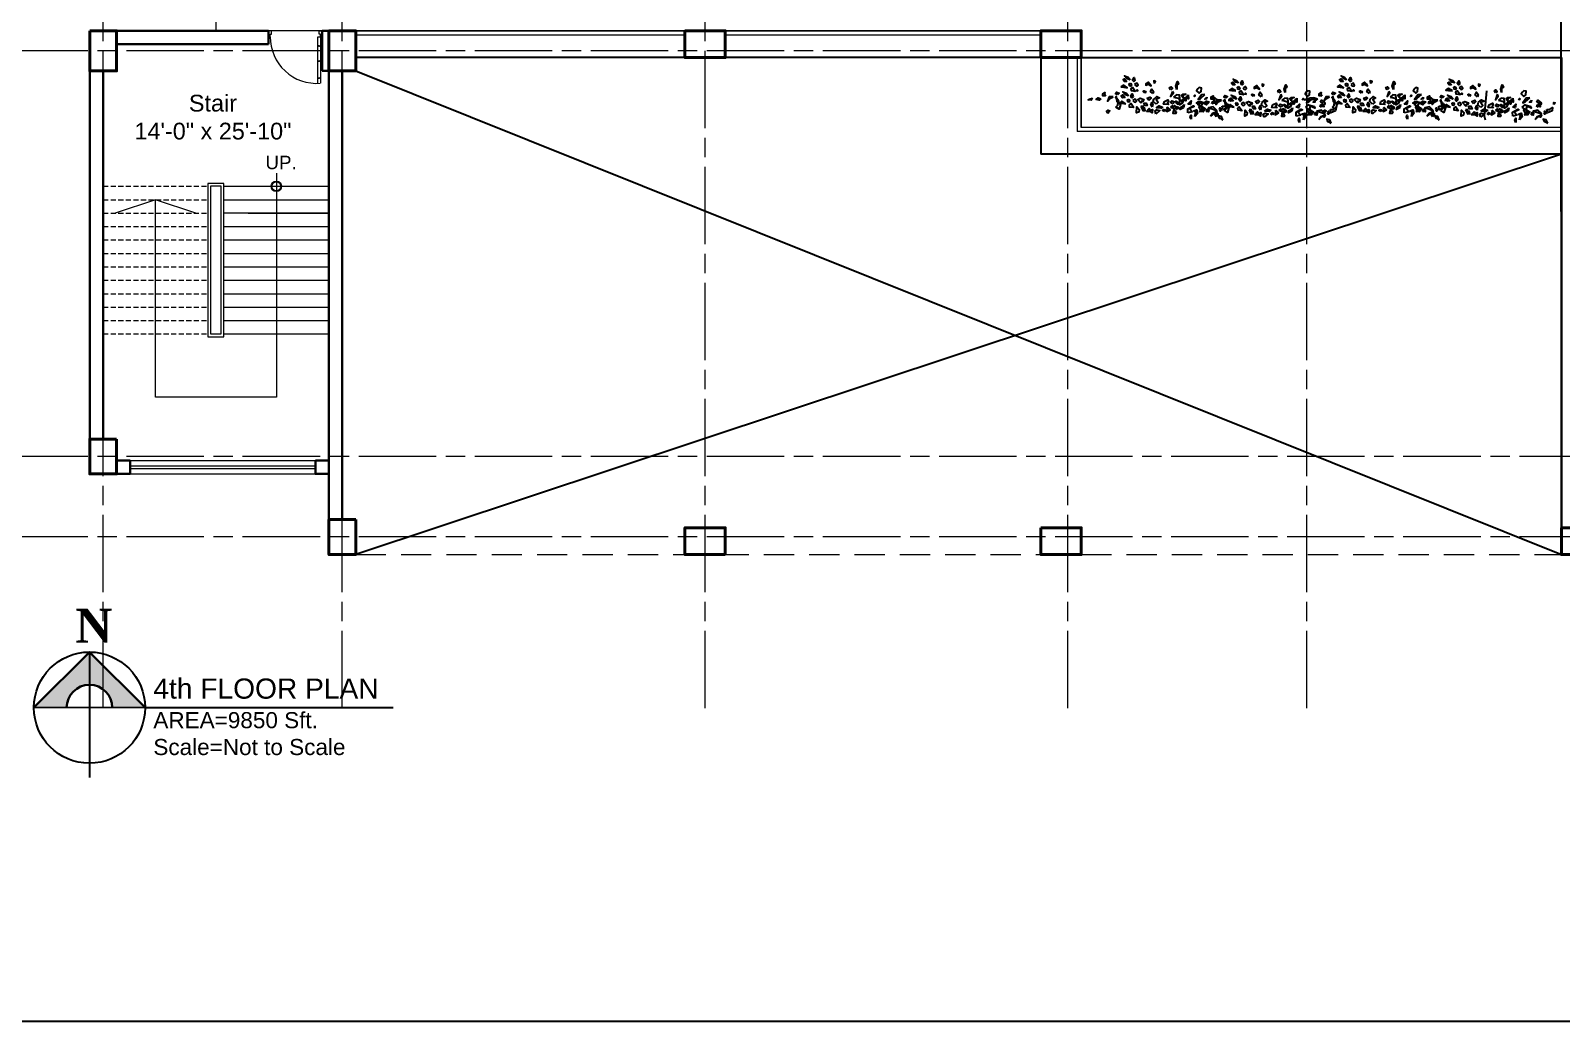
# Model space of a CAD drawing. Header units: inches. Extents: x -12 to 20935469, y -1604 to 24729220.
# Drawn here: x 20904267 to 20905407, y 24714434 to 24715172 of the extents above; entities that cross this region are included whole.
import ezdxf

# ---------------------------------------------------------------- set-up
doc = ezdxf.new("R2010")
doc.units = ezdxf.units.IN
doc.header["$LTSCALE"] = 0.03
doc.header["$MEASUREMENT"] = 0
doc.linetypes.add('ACAD_ISO08W100', pattern=[36, 24, -3, 6, -3])
doc.linetypes.add('DASHED2', pattern=[0.375, 0.25, -0.125])
for name, color, linetype, lineweight in [('column', 1, 'Continuous', 40), ('Door', 7, 'Continuous', 18), ('Dot', 253, 'Continuous', 0), ('Gas', 21, 'Continuous', 5), ('Grid Line', 252, 'Continuous', 18), ('Low Wall', 7, 'Continuous', 30), ('Main Wall', 7, 'Continuous', 30), ('RAIL', 23, 'Continuous', 13), ('STAIR', 46, 'Continuous', 15), ('wind.', 150, 'Continuous', 20)]:
    doc.layers.add(name, color=color, linetype=linetype, lineweight=lineweight)
doc.layers.add('TEXT', color=7, linetype='Continuous')
doc.layers.add('tree', color=76, linetype='Continuous')
doc.styles.add('2', font='swisscl.ttf')
doc.styles.get("Standard").update_dxf_attribs({"font": 'timesbd.ttf'})

# ---------------------------------------------------------------- blocks, each defined once
blk = doc.blocks.new('fff')
at = {"layer": 'Grid Line', "color": 252, "linetype": 'ACAD_ISO08W100', "lineweight": 9, "ltscale": 80, "true_color": 0x939598}
for p, q in [((20830948.3, 24723521.1), (20830948.3, 24724698.8)), ((20831126.3, 24723521.1), (20831126.3, 24724698.8)), ((20831396.3, 24723521.1), (20831396.3, 24724698.8)), ((20831666.3, 24723521.1), (20831666.3, 24724698.8)), ((20831844.3, 24723521.1), (20831844.3, 24724698.8)), ((20833096.9, 24724010.7), (20830726.1, 24724010.7)), ((20833096.9, 24723708.7), (20830726.1, 24723708.7)), ((20833096.9, 24723648.8), (20830726.1, 24723648.8))]:
    blk.add_line(p, q, dxfattribs=at)
blk = doc.blocks.new('Door_45')
at = {"layer": 'Door'}
for p, q in [((1.5, 5), (1.5, 44)), ((1.5, 40), (2.2, 40)), ((2.2, 40), (2.2, 39.5)), ((2.2, 39.5), (2.7, 39.5)), ((2.7, 39.5), (2.7, 40)), ((2.7, 40), (3.5, 40)), ((3.5, 44), (3.5, 5)), ((1.5, 25.8), (2.2, 25.8)), ((2.2, 25.8), (2.2, 25.3)), ((2.7, 25.8), (3.5, 25.8)), ((2.7, 25.3), (2.7, 25.8)), ((2.2, 25.3), (2.7, 25.3)), ((2.2, 12.6), (2.2, 13.1)), ((2.2, 13.1), (2.7, 13.1)), ((2.7, 13.1), (2.7, 12.6)), ((0, 0), (0, 5)), ((0, 5), (1.5, 5)), ((1.5, 12.6), (2.2, 12.6)), ((3.5, 5), (1.5, 5)), ((1.5, 5), (1.5, 3)), ((1.5, 3), (2.5, 3)), ((2.5, 3), (2.5, 0)), ((2.7, 12.6), (3.5, 12.6)), ((42.5, 3), (42.5, 0)), ((43.5, 3), (42.5, 3)), ((45, 5), (43.5, 5)), ((43.5, 5), (43.5, 3)), ((45, 0), (45, 5)), ((2.5, 0), (0, 0)), ((42.5, 0), (45, 0))]:
    blk.add_line(p, q, dxfattribs=at)
blk.add_arc((4.7, 5.3), 38.8, 359.6233, 94.6685, dxfattribs=at)
blk = doc.blocks.new('fdgdgdg')
at = {"layer": 'tree'}
for p, q in [((-241471.6, 5309.8), (-241473.2, 5293.2)), ((-241473.2, 5293.2), (-241472.5, 5290.7))]:
    blk.add_line(p, q, dxfattribs=at)
for points in [[(-241708.5, 5311.8), (-241711, 5313.5), (-241712.7, 5312.3), (-241711, 5312.2)], [(-241708.9, 5316), (-241710.6, 5315.8), (-241711.4, 5317), (-241710.4, 5317.6)], [(-241706.8, 5317.1), (-241708.7, 5317.6), (-241710.4, 5319.6), (-241708, 5318.8)], [(-241706.6, 5314.8), (-241705.9, 5313.8), (-241706.3, 5312.8), (-241707.2, 5313), (-241707.4, 5314.3)], [(-241703.6, 5316.5), (-241704.4, 5315.8), (-241705.3, 5316.8), (-241704.2, 5318.5)], [(-241703.8, 5314), (-241702.9, 5313), (-241702.1, 5312.8), (-241701.5, 5313.5), (-241702.3, 5314.8)], [(-241693.7, 5314.1), (-241694.8, 5315.4), (-241696.5, 5314.3), (-241696.5, 5313.5), (-241694.8, 5314.1), (-241693, 5313.1)], [(-241691.2, 5315.2), (-241690.5, 5315), (-241690, 5315.8), (-241691.2, 5316.3)], [(-241680.1, 5310.5), (-241680.7, 5312), (-241679.7, 5312.4), (-241678.9, 5311.6)], [(-241675.9, 5310.7), (-241676.6, 5313.1), (-241675.6, 5315.8), (-241674.8, 5314.3), (-241675.9, 5313.5)], [(-241637.4, 5313.8), (-241639.1, 5313.7), (-241640, 5314.8), (-241638.9, 5315.5)], [(-241635.3, 5315), (-241637.2, 5315.5), (-241638.9, 5317.5), (-241636.6, 5316.6)], [(-241635.1, 5312.7), (-241634.5, 5311.7), (-241634.9, 5310.7), (-241635.7, 5310.8), (-241635.9, 5312.2)], [(-241632.1, 5314.3), (-241633, 5313.7), (-241633.8, 5314.7), (-241632.8, 5316.3)], [(-241632.3, 5311.8), (-241631.5, 5310.8), (-241630.6, 5310.7), (-241630, 5311.3), (-241630.8, 5312.7)], [(-241622.2, 5312), (-241623.4, 5313.2), (-241625, 5312.2), (-241625, 5311.3), (-241623.4, 5312), (-241621.5, 5310.9)], [(-241619.7, 5313), (-241619.1, 5312.8), (-241618.6, 5313.7), (-241619.7, 5314.1)], [(-241604.5, 5308.6), (-241605.1, 5310.9), (-241604.1, 5313.7), (-241603.3, 5312.2), (-241604.5, 5311.3)], [(-241565.7, 5311.8), (-241568.3, 5313.5), (-241570, 5312.3), (-241568.3, 5312.2)], [(-241566.1, 5316), (-241567.8, 5315.8), (-241568.7, 5317), (-241567.6, 5317.6)], [(-241564, 5317.1), (-241565.9, 5317.6), (-241567.6, 5319.6), (-241565.3, 5318.8)], [(-241563.8, 5314.8), (-241563.1, 5313.8), (-241563.6, 5312.8), (-241564.4, 5313), (-241564.6, 5314.3)], [(-241560.8, 5316.5), (-241561.7, 5315.8), (-241562.5, 5316.8), (-241561.4, 5318.5)], [(-241561, 5314), (-241560.2, 5313), (-241559.3, 5312.8), (-241558.7, 5313.5), (-241559.5, 5314.8)], [(-241550.9, 5314.1), (-241552.1, 5315.4), (-241553.7, 5314.3), (-241553.7, 5313.5), (-241552.1, 5314.1), (-241550.2, 5313.1)], [(-241548.4, 5315.2), (-241547.7, 5315), (-241547.2, 5315.8), (-241548.4, 5316.3)], [(-241537.3, 5310.5), (-241538, 5312), (-241537, 5312.4), (-241536.1, 5311.6)], [(-241533.1, 5310.7), (-241533.8, 5313.1), (-241532.8, 5315.8), (-241532, 5314.3), (-241533.1, 5313.5)], [(-241494.7, 5313.8), (-241496.4, 5313.7), (-241497.2, 5314.8), (-241496.2, 5315.5)], [(-241492.5, 5315), (-241494.5, 5315.5), (-241496.2, 5317.5), (-241493.8, 5316.6)], [(-241492.3, 5312.7), (-241491.7, 5311.7), (-241492.1, 5310.7), (-241493, 5310.8), (-241493.2, 5312.2)], [(-241489.3, 5314.3), (-241490.2, 5313.7), (-241491, 5314.7), (-241490, 5316.3)], [(-241489.6, 5311.8), (-241488.7, 5310.8), (-241487.9, 5310.7), (-241487.2, 5311.3), (-241488.1, 5312.7)], [(-241479.4, 5312), (-241480.6, 5313.2), (-241482.3, 5312.2), (-241482.3, 5311.3), (-241480.6, 5312), (-241478.8, 5310.9)], [(-241476.9, 5313), (-241476.3, 5312.8), (-241475.8, 5313.7), (-241476.9, 5314.1)], [(-241461.7, 5308.6), (-241462.3, 5310.9), (-241461.4, 5313.7), (-241460.5, 5312.2), (-241461.7, 5311.3)], [(-241731.5, 5305), (-241732.4, 5303.5), (-241734.5, 5303.7), (-241733.2, 5304.5)], [(-241726, 5304.5), (-241727.1, 5303.5), (-241729.2, 5304), (-241727.9, 5305.2)], [(-241723, 5306.2), (-241724.7, 5306.5), (-241724.7, 5307.8), (-241723.5, 5308.7), (-241723.7, 5307.5)], [(-241717.9, 5305.7), (-241720.5, 5305.8), (-241721.8, 5302.9), (-241720.1, 5304.7)], [(-241715.7, 5304.5), (-241716.5, 5305.3), (-241715.9, 5305.9)], [(-241715.2, 5307), (-241716.4, 5308), (-241715.8, 5308.8), (-241714.1, 5308.2)], [(-241716.1, 5298.9), (-241714.9, 5300.2), (-241714.7, 5302.5), (-241713.1, 5300.8), (-241714.1, 5297.7)], [(-241715, 5304.2), (-241715.8, 5304), (-241715.6, 5302.7), (-241714.3, 5302.9)], [(-241709.6, 5301.2), (-241712.2, 5302.9), (-241713.9, 5301.7), (-241712.2, 5301.5)], [(-241710.1, 5305.3), (-241711.8, 5305.2), (-241712.6, 5306.3), (-241711.6, 5307)], [(-241707.9, 5306.5), (-241709.9, 5307), (-241711.6, 5309), (-241709.2, 5308.2)], [(-241707.7, 5304.2), (-241707.1, 5303.2), (-241707.5, 5302.2), (-241708.4, 5302.4), (-241708.6, 5303.7)], [(-241704.7, 5305.8), (-241705.6, 5305.2), (-241706.4, 5306.2), (-241705.4, 5307.8)], [(-241703.2, 5309.3), (-241705.9, 5309.7), (-241706.1, 5311.2), (-241705.1, 5312)], [(-241705, 5303.4), (-241704.1, 5302.4), (-241703.3, 5302.2), (-241702.6, 5302.9), (-241703.5, 5304.2)], [(-241702.1, 5309.2), (-241702.1, 5310.3), (-241701.6, 5309.9)], [(-241699.4, 5301.5), (-241701.7, 5304.1), (-241700.1, 5305), (-241697.7, 5304.1), (-241698.3, 5302.8), (-241699.3, 5303)], [(-241697, 5308.2), (-241698.1, 5309.2), (-241697.6, 5309.7), (-241696.5, 5309.2)], [(-241694.5, 5303.3), (-241695.5, 5305), (-241693.7, 5305.6), (-241692.8, 5305)], [(-241691.8, 5308), (-241693.3, 5309.2), (-241692.5, 5310.9), (-241691.3, 5309.4)], [(-241692.2, 5299), (-241693.2, 5300.3), (-241692.5, 5302), (-241691.8, 5301.2)], [(-241689.7, 5300.9), (-241691.5, 5302.6), (-241691.2, 5304.3), (-241689.2, 5306), (-241687.5, 5305.2), (-241689.5, 5304.1), (-241688.2, 5302.2)], [(-241681.2, 5300.7), (-241684.7, 5300.9), (-241684.2, 5302.6), (-241681.9, 5303.7), (-241681.4, 5302.4), (-241682.2, 5301.8)], [(-241678.9, 5309.4), (-241680.1, 5306), (-241678.2, 5308.4)], [(-241678.6, 5301.2), (-241680.1, 5302.2), (-241679.2, 5303.1), (-241677.4, 5302.4)], [(-241678.1, 5305.6), (-241674.8, 5304.8), (-241673.8, 5302.9), (-241674.3, 5306.9), (-241676.2, 5307.1)], [(-241675.1, 5300.5), (-241675.9, 5301.4), (-241676.6, 5302.9), (-241674.8, 5301.8)], [(-241673.9, 5303.8), (-241672.1, 5302.8), (-241672.4, 5301.5), (-241674.1, 5300.4)], [(-241672.1, 5305.4), (-241672.9, 5306.7), (-241671.8, 5307.5), (-241670.1, 5307.5), (-241671.8, 5306.9)], [(-241672.4, 5302.4), (-241672.9, 5303.3), (-241672.3, 5303.9), (-241670.6, 5303.7)], [(-241668.4, 5307), (-241668.3, 5304.4), (-241669.7, 5304.6), (-241670.1, 5303.2), (-241671.7, 5305), (-241670, 5305.4)], [(-241670.4, 5304.3), (-241670.6, 5305), (-241669.4, 5305.8), (-241668.1, 5305.6)], [(-241668.6, 5301), (-241666.5, 5303.2), (-241666.9, 5300.7)], [(-241664.8, 5306), (-241664.2, 5306.8), (-241664, 5306.2)], [(-241660.1, 5302.9), (-241660.9, 5301.4), (-241663.1, 5301.5), (-241661.8, 5302.4)], [(-241662.2, 5311), (-241662.9, 5309.8), (-241661.2, 5308.2), (-241659.9, 5309.3), (-241659.7, 5311.6), (-241661.2, 5312)], [(-241662.3, 5301), (-241660.5, 5302.8), (-241656.6, 5301.5), (-241656.4, 5300.6), (-241659.3, 5301.8), (-241660, 5299.3)], [(-241657.4, 5307.3), (-241659.7, 5307), (-241661.8, 5304), (-241660.3, 5304.7)], [(-241654.6, 5302.4), (-241655.6, 5301.4), (-241657.7, 5301.9), (-241656.5, 5303)], [(-241656.2, 5305.6), (-241656.3, 5304.5), (-241657.5, 5304.3)], [(-241651.6, 5304), (-241653.3, 5304.3), (-241653.3, 5305.7), (-241652, 5306.5), (-241652.2, 5305.3)], [(-241652.8, 5301.2), (-241652.3, 5302.6), (-241650.8, 5302.4), (-241650.4, 5301.4), (-241651.6, 5301.5)], [(-241652.6, 5304.5), (-241652, 5305.8), (-241649.9, 5304), (-241649.9, 5303.2), (-241651.7, 5301.7), (-241651.8, 5302.4), (-241651.1, 5303.6)], [(-241646.5, 5303.5), (-241649, 5303.7), (-241650.3, 5300.7), (-241648.6, 5302.5)], [(-241644.3, 5302.3), (-241645.1, 5303.2), (-241644.4, 5303.8)], [(-241643.7, 5304.8), (-241645, 5305.8), (-241644.3, 5306.7), (-241642.6, 5306)], [(-241643.5, 5302), (-241644.3, 5301.9), (-241644.1, 5300.5), (-241642.9, 5300.7)], [(-241641.5, 5303), (-241641.4, 5304.1), (-241640.5, 5304)], [(-241637, 5309.7), (-241639.6, 5311.3), (-241641.3, 5310.2), (-241639.6, 5310)], [(-241638.6, 5303.2), (-241640.3, 5303), (-241641.2, 5304.2), (-241640.1, 5304.8)], [(-241636.5, 5304.3), (-241638.4, 5304.8), (-241640.1, 5306.8), (-241637.8, 5306)], [(-241636.3, 5302), (-241635.6, 5301), (-241636.1, 5300), (-241636.9, 5300.2), (-241637.1, 5301.5)], [(-241633.3, 5303.7), (-241634.1, 5303), (-241635, 5304), (-241633.9, 5305.7)], [(-241631.7, 5307.2), (-241634.5, 5307.5), (-241634.7, 5309), (-241633.6, 5309.8)], [(-241633.5, 5301.2), (-241632.7, 5300.2), (-241631.8, 5300), (-241631.2, 5300.7), (-241632, 5302)], [(-241630.7, 5307.1), (-241630.7, 5308.1), (-241630.2, 5307.7)], [(-241627.9, 5299.3), (-241630.2, 5302), (-241628.7, 5302.8), (-241626.3, 5301.9), (-241626.8, 5300.7), (-241627.9, 5300.8)], [(-241625.5, 5306), (-241626.7, 5307.1), (-241626.2, 5307.5), (-241625, 5307.1)], [(-241623, 5301.1), (-241624, 5302.8), (-241622.2, 5303.5), (-241621.4, 5302.8)], [(-241620.4, 5305.8), (-241621.9, 5307.1), (-241621, 5308.8), (-241619.9, 5307.3)], [(-241618.2, 5298.8), (-241620.1, 5300.5), (-241619.7, 5302.2), (-241617.7, 5303.9), (-241616.1, 5303), (-241618.1, 5302), (-241616.7, 5300.1)], [(-241608.6, 5308.4), (-241609.3, 5309.8), (-241608.3, 5310.3), (-241607.4, 5309.4)], [(-241607.4, 5307.3), (-241608.6, 5303.9), (-241606.8, 5306.2)], [(-241606.6, 5303.5), (-241603.3, 5302.6), (-241602.3, 5300.7), (-241602.8, 5304.7), (-241604.8, 5305)], [(-241600.6, 5303.2), (-241601.5, 5304.5), (-241600.3, 5305.4), (-241598.6, 5305.4), (-241600.3, 5304.7)], [(-241596.9, 5304.9), (-241596.9, 5302.2), (-241598.2, 5302.4), (-241598.7, 5301), (-241600.2, 5302.8), (-241598.6, 5303.2)], [(-241599, 5302.2), (-241599.1, 5302.8), (-241598, 5303.7), (-241596.7, 5303.5)], [(-241593.3, 5303.8), (-241592.7, 5304.7), (-241592.5, 5304)], [(-241588.8, 5305), (-241589.6, 5303.5), (-241591.8, 5303.7), (-241590.5, 5304.5)], [(-241590.8, 5308.8), (-241591.4, 5307.7), (-241589.7, 5306), (-241588.5, 5307.2), (-241588.2, 5309.5), (-241589.7, 5309.8)], [(-241585.9, 5305.2), (-241588.2, 5304.8), (-241590.4, 5301.9), (-241588.9, 5302.5)], [(-241583.2, 5304.5), (-241584.3, 5303.5), (-241586.4, 5304), (-241585.2, 5305.2)], [(-241584.8, 5303.5), (-241584.9, 5302.3), (-241586, 5302.2)], [(-241580.3, 5306.2), (-241582, 5306.5), (-241582, 5307.8), (-241580.7, 5308.7), (-241580.9, 5307.5)], [(-241581.2, 5302.3), (-241580.6, 5303.6), (-241578.4, 5301.8), (-241578.4, 5301), (-241580.2, 5299.5), (-241580.3, 5300.2), (-241579.6, 5301.4)], [(-241575.2, 5305.7), (-241577.7, 5305.8), (-241579, 5302.9), (-241577.3, 5304.7)], [(-241572.9, 5304.5), (-241573.8, 5305.3), (-241573.1, 5305.9)], [(-241572.4, 5307), (-241573.7, 5308), (-241573, 5308.8), (-241571.3, 5308.2)], [(-241573.3, 5298.9), (-241572.1, 5300.2), (-241572, 5302.5), (-241570.3, 5300.8), (-241571.3, 5297.7)], [(-241572.2, 5304.2), (-241573, 5304), (-241572.8, 5302.7), (-241571.5, 5302.9)], [(-241566.9, 5301.2), (-241569.4, 5302.9), (-241571.1, 5301.7), (-241569.4, 5301.5)], [(-241570.1, 5300.8), (-241569.9, 5302), (-241569, 5301.9)], [(-241567.3, 5305.3), (-241569, 5305.2), (-241569.8, 5306.3), (-241568.8, 5307)], [(-241565.2, 5306.5), (-241567.1, 5307), (-241568.8, 5309), (-241566.4, 5308.2)], [(-241565, 5304.2), (-241564.3, 5303.2), (-241564.7, 5302.2), (-241565.6, 5302.4), (-241565.8, 5303.7)], [(-241562, 5305.8), (-241562.8, 5305.2), (-241563.7, 5306.2), (-241562.6, 5307.8)], [(-241560.4, 5309.3), (-241563.1, 5309.7), (-241563.4, 5311.2), (-241562.3, 5312)], [(-241562.2, 5303.4), (-241561.3, 5302.4), (-241560.5, 5302.2), (-241559.8, 5302.9), (-241560.7, 5304.2)], [(-241559.4, 5309.2), (-241559.4, 5310.3), (-241558.9, 5309.9)], [(-241556.6, 5301.5), (-241558.9, 5304.1), (-241557.4, 5305), (-241555, 5304.1), (-241555.5, 5302.8), (-241556.6, 5303)], [(-241554.2, 5308.2), (-241555.4, 5309.2), (-241554.9, 5309.7), (-241553.7, 5309.2)], [(-241551.7, 5303.3), (-241552.7, 5305), (-241550.9, 5305.6), (-241550.1, 5305)], [(-241549.1, 5308), (-241550.6, 5309.2), (-241549.7, 5310.9), (-241548.6, 5309.4)], [(-241549.4, 5299), (-241550.4, 5300.3), (-241549.7, 5302), (-241549.1, 5301.2)], [(-241546.9, 5300.9), (-241548.7, 5302.6), (-241548.4, 5304.3), (-241546.4, 5306), (-241544.8, 5305.2), (-241546.7, 5304.1), (-241545.4, 5302.2)], [(-241538.5, 5300.7), (-241541.9, 5300.9), (-241541.4, 5302.6), (-241539.1, 5303.7), (-241538.6, 5302.4), (-241539.4, 5301.8)], [(-241536.1, 5309.4), (-241537.3, 5306), (-241535.5, 5308.4)], [(-241535.8, 5301.2), (-241537.3, 5302.2), (-241536.5, 5303.1), (-241534.6, 5302.4)], [(-241535.3, 5305.6), (-241532, 5304.8), (-241531, 5302.9), (-241531.5, 5306.9), (-241533.5, 5307.1)], [(-241532.3, 5300.5), (-241533.1, 5301.4), (-241533.8, 5302.9), (-241532, 5301.8)], [(-241531.1, 5303.8), (-241529.3, 5302.8), (-241529.7, 5301.5), (-241531.4, 5300.4)], [(-241529.3, 5305.4), (-241530.2, 5306.7), (-241529, 5307.5), (-241527.3, 5307.5), (-241529, 5306.9)], [(-241529.7, 5302.4), (-241530.2, 5303.3), (-241529.5, 5303.9), (-241527.8, 5303.7)], [(-241525.6, 5307), (-241525.5, 5304.4), (-241526.9, 5304.6), (-241527.4, 5303.2), (-241528.9, 5305), (-241527.3, 5305.4)], [(-241527.7, 5304.3), (-241527.8, 5305), (-241526.7, 5305.8), (-241525.3, 5305.6)], [(-241525.9, 5301), (-241523.7, 5303.2), (-241524.2, 5300.7)], [(-241522, 5306), (-241521.4, 5306.8), (-241521.2, 5306.2)], [(-241517.3, 5302.9), (-241518.2, 5301.4), (-241520.3, 5301.5), (-241519, 5302.4)], [(-241519.5, 5311), (-241520.1, 5309.8), (-241518.4, 5308.2), (-241517.1, 5309.3), (-241516.9, 5311.6), (-241518.4, 5312)], [(-241519.5, 5301), (-241517.7, 5302.8), (-241513.8, 5301.5), (-241513.6, 5300.6), (-241516.6, 5301.8), (-241517.3, 5299.3)], [(-241514.6, 5307.3), (-241516.9, 5307), (-241519.1, 5304), (-241517.6, 5304.7)], [(-241511.8, 5302.4), (-241512.9, 5301.4), (-241515, 5301.9), (-241513.7, 5303)], [(-241513.4, 5305.6), (-241513.5, 5304.5), (-241514.7, 5304.3)], [(-241508.8, 5304), (-241510.5, 5304.3), (-241510.5, 5305.7), (-241509.2, 5306.5), (-241509.4, 5305.3)], [(-241510, 5301.2), (-241509.5, 5302.6), (-241508, 5302.4), (-241507.7, 5301.4), (-241508.9, 5301.5)], [(-241509.9, 5304.5), (-241509.3, 5305.8), (-241507.1, 5304), (-241507.1, 5303.2), (-241508.9, 5301.7), (-241509, 5302.4), (-241508.3, 5303.6)], [(-241503.7, 5303.5), (-241506.3, 5303.7), (-241507.5, 5300.7), (-241505.8, 5302.5)], [(-241501.5, 5302.3), (-241502.3, 5303.2), (-241501.7, 5303.8)], [(-241500.9, 5304.8), (-241502.2, 5305.8), (-241501.6, 5306.7), (-241499.9, 5306)], [(-241500.7, 5302), (-241501.6, 5301.9), (-241501.4, 5300.5), (-241500.1, 5300.7)], [(-241498.8, 5303), (-241498.6, 5304.1), (-241497.7, 5304)], [(-241494.2, 5309.7), (-241496.8, 5311.3), (-241498.5, 5310.2), (-241496.8, 5310)], [(-241495.8, 5303.2), (-241497.5, 5303), (-241498.4, 5304.2), (-241497.3, 5304.8)], [(-241493.7, 5304.3), (-241495.6, 5304.8), (-241497.3, 5306.8), (-241495, 5306)], [(-241493.5, 5302), (-241492.9, 5301), (-241493.3, 5300), (-241494.1, 5300.2), (-241494.3, 5301.5)], [(-241490.5, 5303.7), (-241491.4, 5303), (-241492.2, 5304), (-241491.2, 5305.7)], [(-241488.9, 5307.2), (-241491.7, 5307.5), (-241491.9, 5309), (-241490.8, 5309.8)], [(-241490.7, 5301.2), (-241489.9, 5300.2), (-241489, 5300), (-241488.4, 5300.7), (-241489.2, 5302)], [(-241487.9, 5307.1), (-241487.9, 5308.1), (-241487.4, 5307.7)], [(-241485.1, 5299.3), (-241487.5, 5302), (-241485.9, 5302.8), (-241483.5, 5301.9), (-241484.1, 5300.7), (-241485.1, 5300.8)], [(-241482.8, 5306), (-241483.9, 5307.1), (-241483.4, 5307.5), (-241482.3, 5307.1)], [(-241480.3, 5301.1), (-241481.3, 5302.8), (-241479.4, 5303.5), (-241478.6, 5302.8)], [(-241477.6, 5305.8), (-241479.1, 5307.1), (-241478.3, 5308.8), (-241477.1, 5307.3)], [(-241475.5, 5298.8), (-241477.3, 5300.5), (-241476.9, 5302.2), (-241475, 5303.9), (-241473.3, 5303), (-241475.3, 5302), (-241474, 5300.1)], [(-241465.8, 5308.4), (-241466.5, 5309.8), (-241465.5, 5310.3), (-241464.7, 5309.4)], [(-241464.7, 5307.3), (-241465.8, 5303.9), (-241464, 5306.2)], [(-241463.8, 5303.5), (-241460.5, 5302.6), (-241459.5, 5300.7), (-241460, 5304.7), (-241462, 5305)], [(-241457.9, 5303.2), (-241458.7, 5304.5), (-241457.5, 5305.4), (-241455.9, 5305.4), (-241457.5, 5304.7)], [(-241454.2, 5304.9), (-241454.1, 5302.2), (-241455.4, 5302.4), (-241455.9, 5301), (-241457.5, 5302.8), (-241455.8, 5303.2)], [(-241456.2, 5302.2), (-241456.4, 5302.8), (-241455.2, 5303.7), (-241453.9, 5303.5)], [(-241450.6, 5303.8), (-241449.9, 5304.7), (-241449.7, 5304)], [(-241448, 5308.8), (-241448.7, 5307.7), (-241447, 5306), (-241445.7, 5307.2), (-241445.5, 5309.5), (-241447, 5309.8)], [(-241443.1, 5305.2), (-241445.5, 5304.8), (-241447.6, 5301.9), (-241446.1, 5302.5)], [(-241442, 5303.5), (-241442.1, 5302.3), (-241443.3, 5302.2)], [(-241438.4, 5302.3), (-241437.8, 5303.6), (-241435.7, 5301.8), (-241435.6, 5301), (-241437.4, 5299.5), (-241437.6, 5300.2), (-241436.8, 5301.4)], [(-241427.3, 5300.8), (-241427.2, 5302), (-241426.3, 5301.9)], [(-241721.5, 5294.7), (-241722.4, 5296), (-241721.2, 5297), (-241720.2, 5296.6), (-241721, 5295.7)], [(-241704.3, 5298.7), (-241707.1, 5299), (-241707.3, 5300.5), (-241706.2, 5301.4)], [(-241701.1, 5295.7), (-241702.6, 5295.2), (-241702.4, 5299.2), (-241700.9, 5297.5)], [(-241699.8, 5299.5), (-241698.5, 5296.7), (-241696.8, 5296.8), (-241697.2, 5298.5), (-241698.1, 5297.8), (-241698.5, 5298.8), (-241698.2, 5299.4)], [(-241697.2, 5299.9), (-241697.5, 5301.7), (-241696.3, 5301.7), (-241695.5, 5300)], [(-241696, 5296), (-241694.2, 5298), (-241693.3, 5296.9), (-241692, 5297.5), (-241692.2, 5295.2), (-241693.7, 5296)], [(-241689.8, 5294.4), (-241690.3, 5296.5), (-241689.2, 5297.1), (-241687.2, 5296.7)], [(-241689.5, 5298.6), (-241687.7, 5299.9), (-241685.4, 5299), (-241686.4, 5298.2), (-241687.7, 5298.6)], [(-241684.2, 5296), (-241685.4, 5296.7), (-241684.5, 5297.5), (-241683.7, 5297.1)], [(-241682.7, 5298.4), (-241682.4, 5297.7), (-241682.5, 5296), (-241680.4, 5297.3), (-241681.9, 5298.8)], [(-241680.1, 5299), (-241677.2, 5298), (-241676.1, 5299.2), (-241677.6, 5300.1), (-241677.7, 5299), (-241678.7, 5299.5), (-241678.9, 5300.1)], [(-241676.1, 5296), (-241676.8, 5296.2), (-241677.9, 5297.5), (-241678.5, 5295.1), (-241676.4, 5295.1)], [(-241676.7, 5298.7), (-241675.4, 5299.1), (-241675.4, 5297.9), (-241676.3, 5297.6)], [(-241671.2, 5300.7), (-241671.5, 5298.5), (-241673.8, 5297.4), (-241673.7, 5298.7), (-241672.4, 5299.4)], [(-241668.6, 5295.2), (-241668.8, 5297.8), (-241665.3, 5299.9), (-241664.5, 5299.5), (-241667.3, 5298), (-241665.8, 5295.9)], [(-241666.5, 5291), (-241667.1, 5292.5), (-241666.6, 5293.7), (-241666.5, 5292.5)], [(-241664, 5292.9), (-241663.5, 5295.6), (-241664.8, 5296.5), (-241663, 5297.1), (-241662.3, 5294.8)], [(-241659.1, 5299.9), (-241661.4, 5299), (-241660.5, 5297.4), (-241659.1, 5297.9), (-241659.7, 5298.7)], [(-241661.2, 5296), (-241658.7, 5297.4), (-241658.9, 5298.9), (-241657.2, 5297.9), (-241658.6, 5295.9)], [(-241656.6, 5296.1), (-241655.8, 5297.6), (-241654.9, 5297.1), (-241655, 5295.9)], [(-241649.4, 5296.6), (-241652.1, 5299.1), (-241655.1, 5298.6), (-241652.6, 5297.9)], [(-241653.8, 5293.1), (-241652.4, 5295.1), (-241649.6, 5296.1), (-241650.2, 5294.5), (-241651.6, 5294.8)], [(-241650.1, 5292.5), (-241650.9, 5293.8), (-241649.7, 5294.9), (-241648.7, 5294.4), (-241649.6, 5293.6)], [(-241645.6, 5290.4), (-241646.5, 5292.7), (-241648.5, 5293.2), (-241648, 5291.8), (-241647, 5291.4)], [(-241648.1, 5297.7), (-241647.3, 5296.4), (-241646.7, 5297.2), (-241647.5, 5298.5)], [(-241646, 5299.7), (-241644.3, 5299.6), (-241642.4, 5301), (-241642.6, 5298.6), (-241645.7, 5297.3)], [(-241644.6, 5296.8), (-241643.4, 5298), (-241643.3, 5300.4), (-241641.6, 5298.7), (-241642.6, 5295.5)], [(-241638.2, 5299), (-241640.7, 5300.7), (-241642.4, 5299.5), (-241640.7, 5299.4)], [(-241632.9, 5296.5), (-241635.6, 5296.9), (-241635.8, 5298.4), (-241634.8, 5299.2)], [(-241629.7, 5293.6), (-241631.2, 5293.1), (-241630.9, 5297), (-241629.5, 5295.4)], [(-241628.3, 5297.3), (-241627.1, 5294.6), (-241625.3, 5294.7), (-241625.8, 5296.3), (-241626.7, 5295.7), (-241627.1, 5296.7), (-241626.7, 5297.2)], [(-241625.7, 5297.8), (-241626, 5299.6), (-241624.9, 5299.6), (-241624, 5297.8)], [(-241624.5, 5293.9), (-241622.7, 5295.8), (-241621.9, 5294.7), (-241620.5, 5295.4), (-241620.7, 5293), (-241622.2, 5293.9)], [(-241620.7, 5296.9), (-241621.7, 5298.1), (-241621, 5299.8), (-241620.4, 5299)], [(-241618.3, 5292.3), (-241618.9, 5294.3), (-241617.7, 5295), (-241615.7, 5294.5)], [(-241618.1, 5296.4), (-241616.2, 5297.7), (-241613.9, 5296.9), (-241614.9, 5296), (-241616.2, 5296.4)], [(-241612.8, 5293.9), (-241613.9, 5294.5), (-241613.1, 5295.4), (-241612.3, 5295)], [(-241609.8, 5298.6), (-241613.2, 5298.8), (-241612.8, 5300.5), (-241610.4, 5301.5), (-241609.9, 5300.3), (-241610.8, 5299.6)], [(-241611.3, 5296.2), (-241610.9, 5295.6), (-241611.1, 5293.9), (-241608.9, 5295.2), (-241610.4, 5296.7)], [(-241607.1, 5299), (-241608.6, 5300.1), (-241607.8, 5300.9), (-241605.9, 5300.3)], [(-241608.6, 5296.9), (-241605.8, 5295.8), (-241604.6, 5297.1), (-241606.1, 5297.9), (-241606.3, 5296.9), (-241607.3, 5297.3), (-241607.4, 5297.9)], [(-241604.7, 5293.9), (-241605.3, 5294.1), (-241606.4, 5295.4), (-241607, 5293), (-241604.9, 5293)], [(-241605.3, 5296.6), (-241604, 5296.9), (-241604, 5295.7), (-241604.9, 5295.5)], [(-241603.6, 5298.4), (-241604.5, 5299.2), (-241605.1, 5300.7), (-241603.3, 5299.6)], [(-241602.5, 5301.7), (-241600.6, 5300.6), (-241601, 5299.3), (-241602.7, 5298.2)], [(-241599.7, 5298.5), (-241600.1, 5296.3), (-241602.3, 5295.3), (-241602.2, 5296.6), (-241601, 5297.2)], [(-241601, 5300.3), (-241601.5, 5301.1), (-241600.8, 5301.8), (-241599.1, 5301.5)], [(-241597.2, 5293.1), (-241597.3, 5295.6), (-241593.9, 5297.7), (-241593, 5297.3), (-241595.9, 5295.8), (-241594.4, 5293.7)], [(-241597.2, 5298.9), (-241595, 5301), (-241595.5, 5298.5)], [(-241592.5, 5290.7), (-241592, 5293.5), (-241593.4, 5294.3), (-241591.5, 5295), (-241590.9, 5292.6)], [(-241590.9, 5298.9), (-241589, 5300.6), (-241585.1, 5299.3), (-241584.9, 5298.4), (-241587.9, 5299.6), (-241588.6, 5297.1)], [(-241587.6, 5297.7), (-241589.9, 5296.9), (-241589.1, 5295.2), (-241587.6, 5295.7), (-241588.2, 5296.5)], [(-241589.7, 5293.8), (-241587.2, 5295.2), (-241587.4, 5296.8), (-241585.8, 5295.8), (-241587.2, 5293.8)], [(-241585.1, 5294), (-241584.4, 5295.4), (-241583.4, 5294.9), (-241583.6, 5293.7)], [(-241578, 5294.5), (-241580.6, 5297), (-241583.6, 5296.4), (-241581.1, 5295.7)], [(-241582.3, 5290.9), (-241580.9, 5292.9), (-241578.2, 5293.9), (-241578.8, 5292.3), (-241580.2, 5292.7)], [(-241581.3, 5299), (-241580.9, 5300.5), (-241579.3, 5300.3), (-241579, 5299.2), (-241580.2, 5299.3)], [(-241578.8, 5294.7), (-241579.6, 5296), (-241578.4, 5297), (-241577.4, 5296.6), (-241578.3, 5295.7)], [(-241576.7, 5295.5), (-241575.9, 5294.3), (-241575.2, 5295.1), (-241576, 5296.3)], [(-241574.5, 5297.5), (-241572.8, 5297.5), (-241570.9, 5298.8), (-241571.2, 5296.5), (-241574.3, 5295.2)], [(-241561.6, 5298.7), (-241564.3, 5299), (-241564.5, 5300.5), (-241563.5, 5301.4)], [(-241558.4, 5295.7), (-241559.8, 5295.2), (-241559.6, 5299.2), (-241558.1, 5297.5)], [(-241557, 5299.5), (-241555.7, 5296.7), (-241554, 5296.8), (-241554.5, 5298.5), (-241555.3, 5297.8), (-241555.7, 5298.8), (-241555.4, 5299.4)], [(-241554.4, 5299.9), (-241554.7, 5301.7), (-241553.5, 5301.7), (-241552.7, 5300)], [(-241553.2, 5296), (-241551.4, 5298), (-241550.6, 5296.9), (-241549.2, 5297.5), (-241549.4, 5295.2), (-241550.9, 5296)], [(-241547, 5294.4), (-241547.6, 5296.5), (-241546.4, 5297.1), (-241544.4, 5296.7)], [(-241546.7, 5298.6), (-241544.9, 5299.9), (-241542.6, 5299), (-241543.6, 5298.2), (-241544.9, 5298.6)], [(-241541.4, 5296), (-241542.6, 5296.7), (-241541.8, 5297.5), (-241540.9, 5297.1)], [(-241539.9, 5298.4), (-241539.6, 5297.7), (-241539.8, 5296), (-241537.6, 5297.3), (-241539.1, 5298.8)], [(-241537.3, 5299), (-241534.5, 5298), (-241533.3, 5299.2), (-241534.8, 5300.1), (-241535, 5299), (-241536, 5299.5), (-241536.1, 5300.1)], [(-241533.3, 5296), (-241534, 5296.2), (-241535.1, 5297.5), (-241535.7, 5295.1), (-241533.6, 5295.1)], [(-241533.9, 5298.7), (-241532.7, 5299.1), (-241532.7, 5297.9), (-241533.5, 5297.6)], [(-241528.4, 5300.7), (-241528.8, 5298.5), (-241531, 5297.4), (-241530.9, 5298.7), (-241529.7, 5299.4)], [(-241525.9, 5295.2), (-241526, 5297.8), (-241522.5, 5299.9), (-241521.7, 5299.5), (-241524.5, 5298), (-241523, 5295.9)], [(-241523.7, 5291), (-241524.4, 5292.5), (-241523.9, 5293.7), (-241523.7, 5292.5)], [(-241521.2, 5292.9), (-241520.7, 5295.6), (-241522.1, 5296.5), (-241520.2, 5297.1), (-241519.6, 5294.8)], [(-241516.3, 5299.9), (-241518.6, 5299), (-241517.8, 5297.4), (-241516.3, 5297.9), (-241516.9, 5298.7)], [(-241518.4, 5296), (-241515.9, 5297.4), (-241516.1, 5298.9), (-241514.5, 5297.9), (-241515.8, 5295.9)], [(-241513.8, 5296.1), (-241513.1, 5297.6), (-241512.1, 5297.1), (-241512.2, 5295.9)], [(-241506.6, 5296.6), (-241509.3, 5299.1), (-241512.3, 5298.6), (-241509.8, 5297.9)], [(-241511, 5293.1), (-241509.6, 5295.1), (-241506.8, 5296.1), (-241507.5, 5294.5), (-241508.9, 5294.8)], [(-241507.3, 5292.5), (-241508.1, 5293.8), (-241507, 5294.9), (-241506, 5294.4), (-241506.8, 5293.6)], [(-241502.8, 5290.4), (-241503.8, 5292.7), (-241505.8, 5293.2), (-241505.2, 5291.8), (-241504.3, 5291.4)], [(-241505.4, 5297.7), (-241504.5, 5296.4), (-241503.9, 5297.2), (-241504.7, 5298.5)], [(-241503.2, 5299.7), (-241501.5, 5299.6), (-241499.6, 5301), (-241499.9, 5298.6), (-241502.9, 5297.3)], [(-241501.8, 5296.8), (-241500.7, 5298), (-241500.5, 5300.4), (-241498.8, 5298.7), (-241499.8, 5295.5)], [(-241495.4, 5299), (-241498, 5300.7), (-241499.7, 5299.5), (-241498, 5299.4)], [(-241490.1, 5296.5), (-241492.9, 5296.9), (-241493.1, 5298.4), (-241492, 5299.2)], [(-241486.9, 5293.6), (-241488.4, 5293.1), (-241488.2, 5297), (-241486.7, 5295.4)], [(-241485.5, 5297.3), (-241484.3, 5294.6), (-241482.6, 5294.7), (-241483, 5296.3), (-241483.9, 5295.7), (-241484.3, 5296.7), (-241484, 5297.2)], [(-241483, 5297.8), (-241483.3, 5299.6), (-241482.1, 5299.6), (-241481.2, 5297.8)], [(-241481.8, 5293.9), (-241479.9, 5295.8), (-241479.1, 5294.7), (-241477.8, 5295.4), (-241477.9, 5293), (-241479.4, 5293.9)], [(-241477.9, 5296.9), (-241478.9, 5298.1), (-241478.3, 5299.8), (-241477.6, 5299)], [(-241475.6, 5292.3), (-241476.1, 5294.3), (-241475, 5295), (-241473, 5294.5)], [(-241475.3, 5296.4), (-241473.5, 5297.7), (-241471.1, 5296.9), (-241472.1, 5296), (-241473.5, 5296.4)], [(-241470, 5293.9), (-241471.1, 5294.5), (-241470.3, 5295.4), (-241469.5, 5295)], [(-241467, 5298.6), (-241470.5, 5298.8), (-241470, 5300.5), (-241467.7, 5301.5), (-241467.2, 5300.3), (-241468, 5299.6)], [(-241468.5, 5296.2), (-241468.2, 5295.6), (-241468.3, 5293.9), (-241466.2, 5295.2), (-241467.7, 5296.7)], [(-241464.3, 5299), (-241465.8, 5300.1), (-241465, 5300.9), (-241463.2, 5300.3)], [(-241465.8, 5296.9), (-241463, 5295.8), (-241461.8, 5297.1), (-241463.3, 5297.9), (-241463.5, 5296.9), (-241464.5, 5297.3), (-241464.7, 5297.9)], [(-241461.9, 5293.9), (-241462.6, 5294.1), (-241463.7, 5295.4), (-241464.3, 5293), (-241462.2, 5293)], [(-241462.5, 5296.6), (-241461.2, 5296.9), (-241461.2, 5295.7), (-241462.1, 5295.5)], [(-241460.9, 5298.4), (-241461.7, 5299.2), (-241462.3, 5300.7), (-241460.5, 5299.6)], [(-241459.7, 5301.7), (-241457.8, 5300.6), (-241458.2, 5299.3), (-241459.9, 5298.2)], [(-241456.9, 5298.5), (-241457.3, 5296.3), (-241459.6, 5295.3), (-241459.5, 5296.6), (-241458.2, 5297.2)], [(-241458.2, 5300.3), (-241458.7, 5301.1), (-241458, 5301.8), (-241456.4, 5301.5)], [(-241454.4, 5293.1), (-241454.6, 5295.6), (-241451.1, 5297.7), (-241450.3, 5297.3), (-241453.1, 5295.8), (-241451.6, 5293.7)], [(-241454.4, 5298.9), (-241452.3, 5301), (-241452.7, 5298.5)], [(-241449.8, 5290.7), (-241449.3, 5293.5), (-241450.6, 5294.3), (-241448.8, 5295), (-241448.1, 5292.6)], [(-241448.1, 5298.9), (-241446.2, 5300.6), (-241442.4, 5299.3), (-241442.2, 5298.4), (-241445.1, 5299.6), (-241445.8, 5297.1)], [(-241444.8, 5297.7), (-241447.2, 5296.9), (-241446.3, 5295.2), (-241444.8, 5295.7), (-241445.5, 5296.5)], [(-241446.9, 5293.8), (-241444.5, 5295.2), (-241444.7, 5296.8), (-241443, 5295.8), (-241444.4, 5293.8)], [(-241442.3, 5294), (-241441.6, 5295.4), (-241440.7, 5294.9), (-241440.8, 5293.7)], [(-241435.2, 5294.5), (-241437.9, 5297), (-241440.9, 5296.4), (-241438.4, 5295.7)], [(-241439.5, 5290.9), (-241438.2, 5292.9), (-241435.4, 5293.9), (-241436, 5292.3), (-241437.4, 5292.7)], [(-241438.5, 5299), (-241438.1, 5300.5), (-241436.5, 5300.3), (-241436.2, 5299.2), (-241437.4, 5299.3)], [(-241433.9, 5295.5), (-241433.1, 5294.3), (-241432.4, 5295.1), (-241433.3, 5296.3)], [(-241431.8, 5297.5), (-241430, 5297.5), (-241428.1, 5298.8), (-241428.4, 5296.5), (-241431.5, 5295.2)], [(-241595, 5288.8), (-241595.7, 5290.3), (-241595.2, 5291.6), (-241595, 5290.3)], [(-241574.1, 5288.3), (-241575.1, 5290.5), (-241577.1, 5291.1), (-241576.5, 5289.6), (-241575.6, 5289.3)], [(-241452.3, 5288.8), (-241452.9, 5290.3), (-241452.4, 5291.6), (-241452.3, 5290.3)], [(-241431.3, 5288.3), (-241432.3, 5290.5), (-241434.3, 5291.1), (-241433.7, 5289.6), (-241432.8, 5289.3)]]:
    blk.add_lwpolyline(points, close=True, dxfattribs=at)

msp = doc.modelspace()

# ---------------------------------------------------------------- hatches: boundary and pattern name
at = {"layer": 'Low Wall'}
h = msp.add_hatch(color=256, dxfattribs=at)
h.paths.add_polyline_path([(20904294.2, 24714667.6), (20904269.8, 24714667.6), (20904311.2, 24714709), (20904311.2, 24714684.6, 0.414214)])
h.paths.add_polyline_path([(20904311.2, 24714684.6), (20904311.2, 24714709), (20904352.6, 24714667.6), (20904328.3, 24714667.6, 0.414214)])

# ---------------------------------------------------------------- linework, layer by layer
for p, q in [((20904754.4, 24715151.6), (20904509.4, 24715151.6)), ((20905019.4, 24715151.6), (20904784.4, 24715151.6)), ((20905019.4, 24715151.6), (20905019.4, 24715079.6)), ((20905049.4, 24715151.6), (20905406.9, 24715151.6)), ((20904509.4, 24715141.6), (20905406.9, 24714781.6)), ((20905406.9, 24715079.6), (20904509.4, 24714781.6)), ((20905406.9, 24715079.6), (20905019.4, 24715079.6)), ((20905406.9, 24714801.6), (20905406.9, 24715079.6)), ((20904311.2, 24714709), (20904311.2, 24714615.6)), ((20904352.6, 24714667.6), (20904537.3, 24714667.6))]:
    msp.add_line(p, q)
for points in [[(20906156.8, 24715681.7), (20906156.9, 24714781.6), (20905406.9, 24714781.6), (20905406.8, 24715291.8), (20905546.9, 24715291.8), (20905546.9, 24715675.7)], [(20904352.6, 24714667.6), (20904269.8, 24714667.5)]]:
    msp.add_lwpolyline(points)
for centre, radius in [((20904450.3, 24715055.8), 3.61), ((20904311.2, 24714667.6), 41.4)]:
    msp.add_circle(centre, radius)
at = {"layer": 'column', "lineweight": 40, "ltscale": 20}
for points in [[(20904311.4, 24715171.6), (20904331.4, 24715171.6), (20904331.4, 24715141.6), (20904311.4, 24715141.6)], [(20904489.4, 24715171.6), (20904509.4, 24715171.6), (20904509.4, 24715141.6), (20904489.4, 24715141.6)], [(20904754.4, 24715171.6), (20904754.4, 24715151.6), (20904784.4, 24715151.6), (20904784.4, 24715171.6)], [(20905019.4, 24715171.6), (20905019.4, 24715151.6), (20905049.4, 24715151.6), (20905049.4, 24715171.6)], [(20904331.4, 24714867.6), (20904311.4, 24714867.6), (20904311.4, 24714841.6), (20904331.4, 24714841.6)], [(20904509.4, 24714807.6), (20904489.4, 24714807.6), (20904489.4, 24714781.6), (20904509.4, 24714781.6)], [(20904784.4, 24714781.6), (20904784.4, 24714801.6), (20904754.4, 24714801.6), (20904754.4, 24714781.6)], [(20905019.4, 24714801.6), (20905019.4, 24714781.6), (20905049.4, 24714781.6), (20905049.4, 24714801.6)], [(20905406.9, 24714801.6), (20905406.9, 24714781.6), (20905436.9, 24714781.6), (20905436.9, 24714801.6)]]:
    msp.add_lwpolyline(points, close=True, dxfattribs=at)
msp.add_lwpolyline([(20905049.4, 24715151.6), (20905049.4, 24715171.6), (20905019.4, 24715171.6), (20905019.4, 24715151.6)], dxfattribs=at)
at = {"layer": 'Defpoints'}
msp.add_lwpolyline([(20904066.8, 24715892.5), (20906505.7, 24715892.5), (20906505.7, 24714434), (20904066.8, 24714434)], close=True, dxfattribs=at)
at = {"layer": 'Dot', "color": 0, "linetype": 'DASHED2', "lineweight": 20, "ltscale": 3000}
msp.add_line((20904509.4, 24714781.6), (20905406.8, 24714781.6), dxfattribs=at)
at = {"layer": 'Gas', "color": 0, "lineweight": 5}
for points in [[(20904411.3, 24715057.8), (20904399.3, 24715057.8), (20904399.3, 24714943.8), (20904411.3, 24714943.8)], [(20904409.3, 24715055.8), (20904401.3, 24715055.8), (20904401.3, 24714945.8), (20904409.3, 24714945.8)]]:
    msp.add_lwpolyline(points, close=True, dxfattribs=at)
at = {"layer": 'Low Wall', "color": 0}
msp.add_lwpolyline([(20904269.8, 24714667.6), (20904311.2, 24714709), (20904352.6, 24714667.6)], dxfattribs=at)
at = {"layer": 'Low Wall'}
msp.add_arc((20904311.2, 24714667.6), 17, 0, 180, dxfattribs=at)
at = {"layer": 'Main Wall', "lineweight": 30}
for p, q in [((20904444.4, 24715171.6), (20904331.4, 24715171.6)), ((20904444.4, 24715171.6), (20904444.4, 24715161.6)), ((20904489.4, 24715171.6), (20904484.4, 24715171.6)), ((20904484.4, 24715171.6), (20904484.4, 24715141.6)), ((20904444.4, 24715161.6), (20904331.4, 24715161.6)), ((20905406.9, 24715151.6), (20905406.9, 24714801.6)), ((20904311.4, 24715141.6), (20904311.4, 24714867.6)), ((20904321.4, 24715141.6), (20904321.4, 24714867.6)), ((20904484.4, 24715141.6), (20904489.4, 24715141.6)), ((20904489.4, 24714807.6), (20904489.4, 24715141.6)), ((20904499.4, 24714807.6), (20904499.4, 24715141.6))]:
    msp.add_line(p, q, dxfattribs=at)
at = {"layer": 'Main Wall'}
for points in [[(20904331.4, 24714851.6), (20904341.4, 24714851.6), (20904341.4, 24714841.6), (20904331.4, 24714841.6)], [(20904479.4, 24714851.6), (20904489.4, 24714851.6), (20904489.4, 24714841.6), (20904479.4, 24714841.6)]]:
    msp.add_lwpolyline(points, close=True, dxfattribs=at)
at = {"layer": 'RAIL', "lineweight": 9}
for p, q in [((20904450.3, 24715065.5), (20904450.3, 24714898.8)), ((20904360.3, 24715045.8), (20904330.3, 24715035.8)), ((20904360.3, 24714898.8), (20904360.3, 24715045.8)), ((20904390.3, 24715035.8), (20904360.3, 24715045.8)), ((20904489.3, 24715035.8), (20904411.3, 24715035.8)), ((20904450.3, 24714898.8), (20904360.3, 24714898.8))]:
    msp.add_line(p, q, dxfattribs=at)
at = {"layer": 'STAIR', "color": 32, "linetype": 'DASHED2', "lineweight": 5, "ltscale": 500}
for p, q in [((20904321.4, 24715055.8), (20904399.3, 24715055.8)), ((20904321.4, 24715045.8), (20904399.3, 24715045.8)), ((20904321.4, 24715035.8), (20904399.3, 24715035.8)), ((20904321.4, 24715025.8), (20904399.3, 24715025.8)), ((20904321.4, 24715015.8), (20904399.3, 24715015.8)), ((20904321.4, 24715005.8), (20904399.3, 24715005.8)), ((20904321.4, 24714995.8), (20904399.3, 24714995.8)), ((20904321.4, 24714985.8), (20904399.3, 24714985.8)), ((20904321.4, 24714975.8), (20904399.3, 24714975.8)), ((20904321.4, 24714965.8), (20904399.3, 24714965.8)), ((20904321.4, 24714955.8), (20904399.3, 24714955.8)), ((20904321.4, 24714945.8), (20904399.3, 24714945.8))]:
    msp.add_line(p, q, dxfattribs=at)
at = {"layer": 'STAIR', "color": 32, "lineweight": 5}
for p, q in [((20904411.3, 24715055.8), (20904489.3, 24715055.8)), ((20904411.3, 24715045.8), (20904489.3, 24715045.8)), ((20904429.3, 24715035.8), (20904489.3, 24715035.8)), ((20904411.3, 24715025.8), (20904489.3, 24715025.8)), ((20904411.3, 24715015.8), (20904489.3, 24715015.8)), ((20904411.3, 24715005.8), (20904489.3, 24715005.8)), ((20904411.3, 24714995.8), (20904489.3, 24714995.8)), ((20904411.3, 24714985.8), (20904489.3, 24714985.8)), ((20904411.3, 24714975.8), (20904489.3, 24714975.8)), ((20904411.3, 24714965.8), (20904489.3, 24714965.8)), ((20904411.3, 24714955.8), (20904489.3, 24714955.8)), ((20904411.3, 24714945.8), (20904489.3, 24714945.8))]:
    msp.add_line(p, q, dxfattribs=at)
at = {"layer": 'wind.', "lineweight": 5}
for p, q in [((20904405.4, 24715171.6), (20904405.4, 24715291.9)), ((20904336.4, 24714851.6), (20904484.4, 24714851.6)), ((20904336.4, 24714841.6), (20904484.4, 24714841.6)), ((20904341.4, 24714847.6), (20904479.4, 24714847.6)), ((20904341.4, 24714845.6), (20904479.4, 24714845.6))]:
    msp.add_line(p, q, dxfattribs=at)
at = {"layer": 'wind.'}
for p, q in [((20905049.4, 24715171.6), (20904405.4, 24715171.6)), ((20904509.4, 24715171.5), (20904754.4, 24715171.5)), ((20904784.4, 24715171.5), (20905019.4, 24715171.5)), ((20905049.4, 24715099.6), (20905049.4, 24715171.6)), ((20904509.4, 24715168.5), (20904754.4, 24715168.5)), ((20904784.4, 24715168.5), (20905019.4, 24715168.5)), ((20905046.4, 24715151.6), (20905046.4, 24715096.6)), ((20905049.4, 24715151.6), (20905049.4, 24715099.6)), ((20905406.9, 24715096.6), (20905046.4, 24715096.6)), ((20905406.9, 24715099.6), (20905049.4, 24715099.6)), ((20905406.9, 24715099.6), (20905049.4, 24715099.6))]:
    msp.add_line(p, q, dxfattribs=at)

# ---------------------------------------------------------------- block references
msp.add_blockref('fff', (73373.1, -8854))
at = {"color": 1, "xscale": 1.128329778256899, "yscale": 1.128329778256899, "zscale": 1.128329778256899}
msp.add_blockref('fdgdgdg', (21177810.8, 24709135.7), dxfattribs=at)
at = {"layer": 'Door', "color": 250, "ltscale": 20, "xscale": 0.8888888888759539, "yscale": 0.8888888888759539, "zscale": 0.8888888888759539, "rotation": 180}
msp.add_blockref('Door_45', (20904484.4, 24715171.6), dxfattribs=at)

# ---------------------------------------------------------------- texts
msp.add_text('N', height=25.2).set_placement((20904300.6, 24714716))
at = {"layer": 'TEXT', "color": 30, "lineweight": 5, "ltscale": 20, "attachment_point": 2, "style": '2'}
for s, width, gutter_width, insert, char_height in [('\\pxsm1;{\\fArial|b0|i0|c0|p34;\\C0;Stair\\P14\'-0" x 25\'-10"  }', 184.145, 0.282, (20904403.1, 24715123.9), 12.476), ('{\\fArial|b0|i0|c0|p34;\\C0;UP.}', 104.76, 0.5, (20904453.8, 24715078.5), 10), ('\\A1;\\pxql;{\\fArial|b0|i0|c0|p34;\\C0;4th FLOOR PLAN\\P\\H0.8x;AREA=9850 Sft.\\PScale=Not to Scale}', 640.124, 0.5, (20904678.8, 24714689.3), 15)]:
    msp.add_mtext_dynamic_manual_height_columns(s, width=width, gutter_width=gutter_width, heights=[0], dxfattribs=dict(at, insert=insert, char_height=char_height))

doc.saveas('drawing.dxf')
